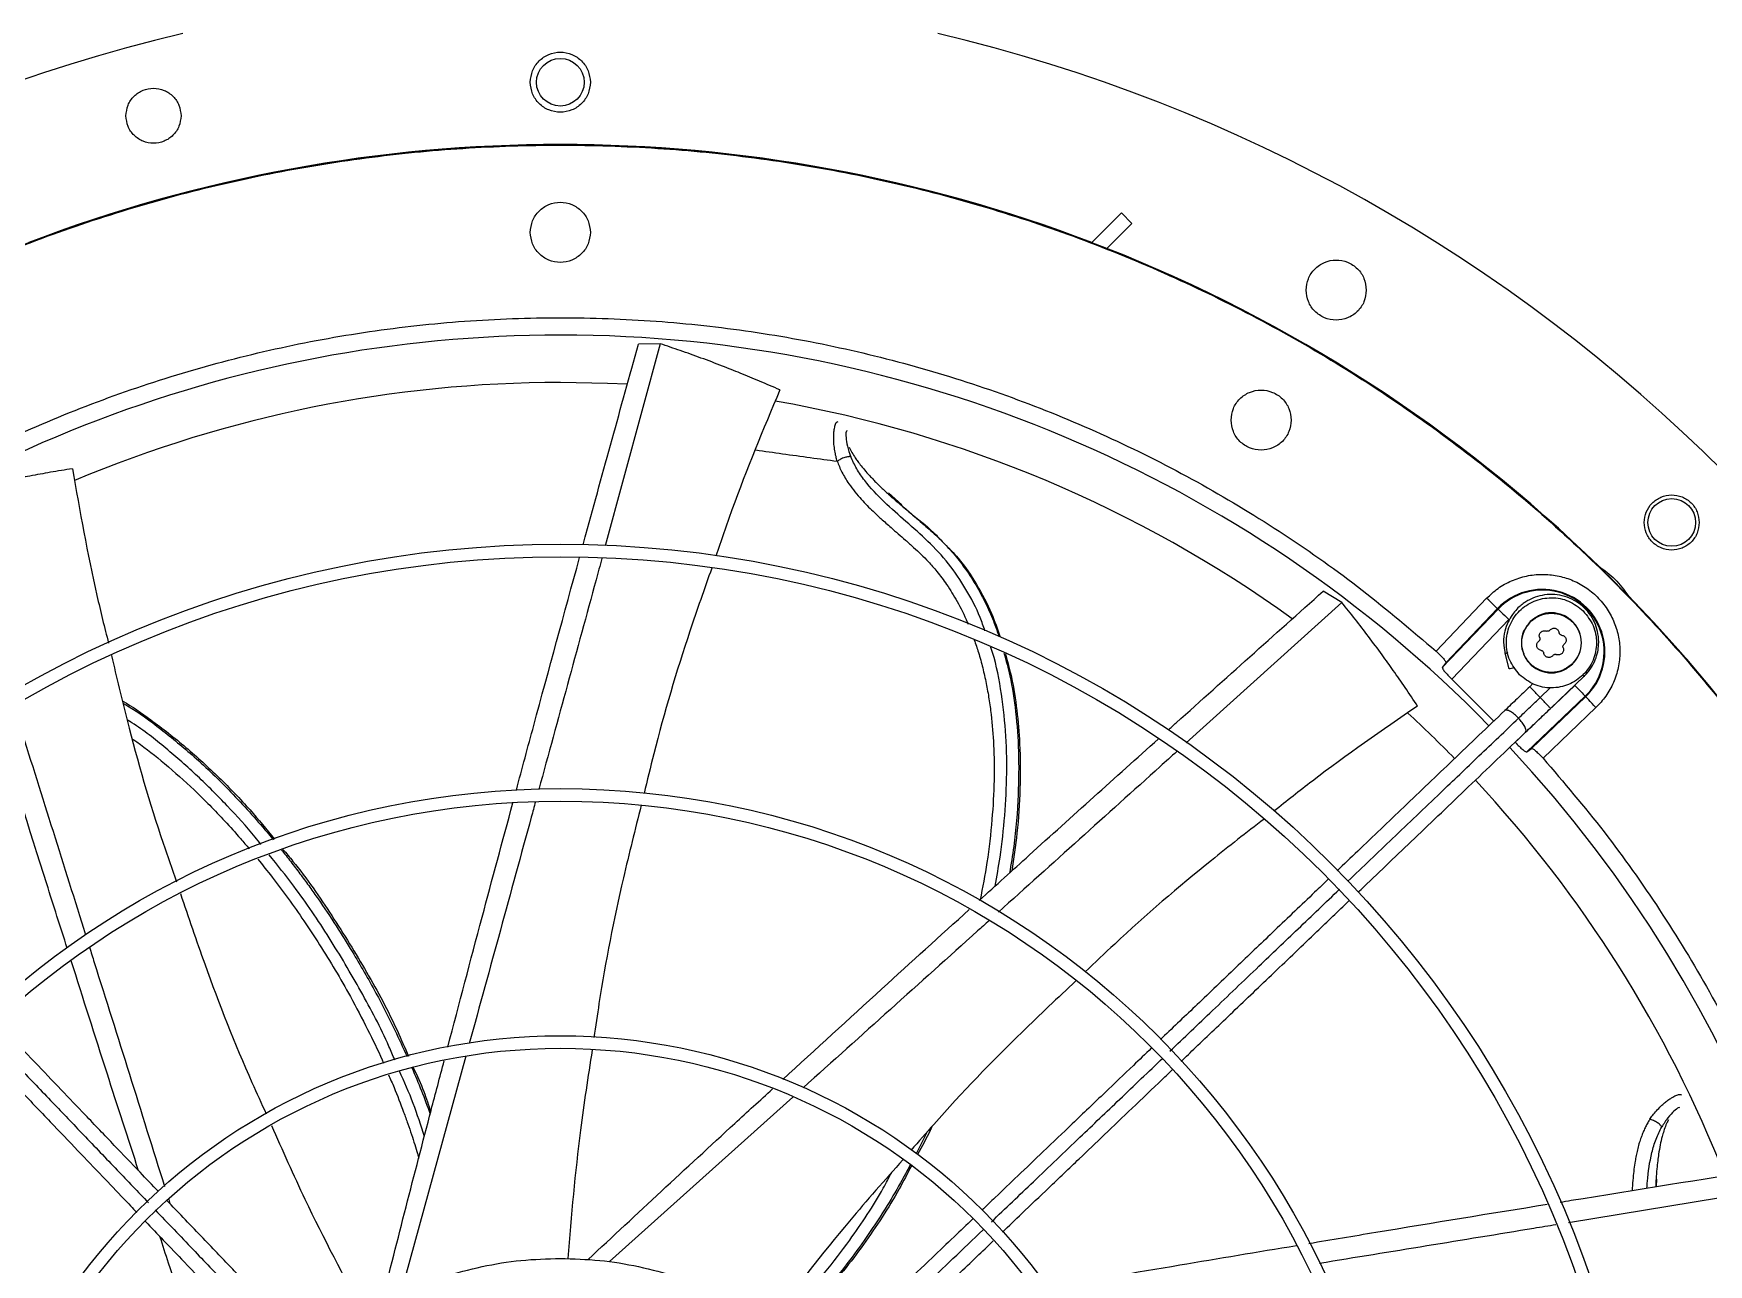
# Model space of a CAD drawing. Header units: inches. Extents: x 1229 to 1453, y -1023 to -720.
# Drawn here: x 1257.53 to 1270.7, y -802.36 to -792.67 of the extents above; entities that cross this region are included whole.
import ezdxf

# ---------------------------------------------------------------- set-up
doc = ezdxf.new("R2010")
doc.units = ezdxf.units.IN
doc.header["$MEASUREMENT"] = 0

msp = doc.modelspace()

# ---------------------------------------------------------------- linework, layer by layer
at = {"color": 18, "linetype": 'Continuous', "lineweight": 25, "true_color": 0x000000}
for p, q in [((1265.8513, -794.3185), (1266.0871, -794.0827)), ((1266.0871, -794.0827), (1266.169, -794.1678)), ((1266.169, -794.1678), (1265.9716, -794.3652)), ((1262.4603, -795.1136), (1262.0274, -796.7039)), ((1262.4603, -795.1136), (1262.2881, -795.1179)), ((1264.3586, -796.3793), (1264.2539, -796.2871)), ((1267.8214, -797.1496), (1266.5969, -798.2539)), ((1267.8214, -797.1496), (1267.6742, -797.0601)), ((1268.5611, -797.532), (1268.9595, -797.1153)), ((1268.6107, -797.6591), (1269.0489, -797.2007)), ((1268.6376, -797.6229), (1269.0449, -797.1969)), ((1269.0449, -797.1969), (1269.0489, -797.2007)), ((1269.1343, -797.2823), (1268.6862, -797.751)), ((1268.6376, -797.6229), (1268.6107, -797.6591)), ((1269.1032, -797.5476), (1269.133, -797.6698)), ((1268.6862, -797.751), (1269.0162, -798.081)), ((1269.1837, -798.2484), (1269.6523, -797.8004)), ((1269.3238, -797.787), (1269.2987, -797.8109)), ((1269.4619, -797.9817), (1269.7268, -797.7287)), ((1269.2756, -798.324), (1269.7339, -797.8858)), ((1269.7378, -797.8898), (1269.3117, -798.2971)), ((1269.3803, -797.8963), (1269.4601, -797.8201)), ((1269.7339, -797.8858), (1269.7378, -797.8898)), ((1269.8194, -797.9752), (1269.4026, -798.3736)), ((1269.2756, -798.324), (1269.3117, -798.2971)), ((1260.9308, -800.7173), (1260.4172, -802.5888)), ((1263.5019, -801.0397), (1262.0613, -802.3336)), ((1264.5584, -801.3136), (1264.4737, -801.4849)), ((1271.2307, -801.7608), (1269.6038, -802.0277)), ((1270.2897, -801.7158), (1270.2889, -801.7448)), ((1270.2954, -801.7438), (1270.2983, -801.6845)), ((1258.5935, -801.8448), (1258.6036, -801.877))]:
    msp.add_line(p, q, dxfattribs=at)
at = {"color": 18, "linetype": 'Continuous', "lineweight": 25, "true_color": 0x000000, "flags": 128}
for points in [[(1262.2001, -795.4324), (1262.0441, -795.4252), (1261.6739, -795.4183)], [(1269.0449, -797.1969), (1269.043, -797.195), (1269.0379, -797.1902), (1269.03, -797.1826), (1269.0193, -797.1725), (1269.0065, -797.1602), (1268.9918, -797.1462), (1268.976, -797.131), (1268.9595, -797.1153)], [(1269.0489, -797.2007), (1269.0508, -797.2025), (1269.0558, -797.2073), (1269.0638, -797.2149), (1269.0744, -797.2251), (1269.0873, -797.2374), (1269.1019, -797.2514), (1269.1178, -797.2666), (1269.1343, -797.2823)], [(1269.6523, -797.8004), (1269.6681, -797.8169), (1269.6832, -797.8327), (1269.6972, -797.8474), (1269.7095, -797.8602), (1269.7197, -797.8709), (1269.7273, -797.8788), (1269.7321, -797.8839), (1269.7339, -797.8858)], [(1269.8194, -797.9752), (1269.8036, -797.9587), (1269.7885, -797.9428), (1269.7745, -797.9282), (1269.7622, -797.9153), (1269.752, -797.9047), (1269.7444, -797.8967), (1269.7396, -797.8917), (1269.7378, -797.8898)]]:
    msp.add_lwpolyline(points, dxfattribs=at)
at = {"color": 18, "linetype": 'Continuous', "lineweight": 25, "true_color": 0x000000}
for centre, radius in [((1261.6739, -793.0561), 0.1875), ((1261.6739, -805.2608), 11.7126), ((1270.4153, -796.5194), 0.1875), ((1261.6739, -805.2608), 8.5704), ((1261.6739, -805.2608), 8.472), ((1261.6739, -805.2608), 6.6478), ((1261.6739, -805.2608), 6.5493), ((1261.6739, -805.2608), 4.7037), ((1261.6739, -805.2608), 4.6053)]:
    msp.add_circle(centre, radius, dxfattribs=at)
for centre, radius, start, end in [((1261.6739, -805.2608), 12.9331, 103.26667, 166.73333), ((1261.6739, -805.2608), 12.9331, 13.26667, 76.73333), ((1261.6739, -805.2608), 11.7147, 69.09994, 110.90006), ((1261.6739, -805.2608), 11.7147, 45.79736, 68.46866), ((1261.6739, -805.2608), 10.2157, 90, 133.03686), ((1261.6739, -805.2608), 10.2157, 44.36303, 90), ((1261.6739, -805.2608), 9.8425, 90, 112.84339), ((1261.6739, -805.2608), 9.8425, 54.20961, 80.11304), ((1269.3991, -797.5355), 0.4901, 313.70945, 136.29055), ((1269.3991, -797.5355), 0.4845, 313.70945, 136.29055), ((1261.6739, -805.2608), 11.7147, 21.53134, 44.20264), ((1261.6739, -805.2608), 9.8425, 44.3883, 47.37931), ((1261.6739, -805.2608), 10.2157, 314.3624, 43.03697), ((1261.6739, -805.2608), 9.8425, 21.47517, 43.01243)]:
    msp.add_arc(centre, radius, start, end, dxfattribs=at)
for points, knots in [([(1261.4376, -793.0561), (1261.4412, -793.0253), (1261.4482, -792.9635), (1261.5027, -792.8849), (1261.5809, -792.8322), (1261.6739, -792.8137), (1261.7668, -792.8322), (1261.845, -792.8849), (1261.8995, -792.9635), (1261.9066, -793.0253), (1261.9101, -793.0561)], [0, 0, 0, 0, 0.1245349, 0.2497054, 0.3748574, 0.4999969, 0.6251426, 0.7502946, 0.8754651, 1, 1, 1, 1]), ([(1261.9101, -793.0561), (1261.9065, -793.0873), (1261.8992, -793.1495), (1261.8442, -793.228), (1261.7662, -793.2801), (1261.6739, -793.2984), (1261.5815, -793.2801), (1261.5035, -793.228), (1261.4485, -793.1495), (1261.4413, -793.0873), (1261.4376, -793.0561)], [0, 0, 0, 0, 0.1262511, 0.2513295, 0.3756274, 0.5000031, 0.6243726, 0.7486705, 0.8737489, 1, 1, 1, 1]), ([(1258.2577, -793.3198), (1258.261, -793.2914), (1258.2675, -793.2346), (1258.3178, -793.1625), (1258.3896, -793.1144), (1258.475, -793.0976), (1258.5602, -793.1149), (1258.6317, -793.1634), (1258.6812, -793.2355), (1258.6876, -793.2918), (1258.6908, -793.3198)], [0, 0, 0, 0, 0.1252412, 0.2504823, 0.3757092, 0.5009322, 0.6261603, 0.7514072, 0.8764868, 1, 1, 1, 1]), ([(1258.6908, -793.3198), (1258.6875, -793.3483), (1258.681, -793.405), (1258.631, -793.4769), (1258.5598, -793.5249), (1258.4751, -793.5419), (1258.3902, -793.5255), (1258.3184, -793.4778), (1258.2677, -793.4056), (1258.2611, -793.3484), (1258.2577, -793.3198)], [0, 0, 0, 0, 0.1255135, 0.2499867, 0.3743935, 0.4988922, 0.6232597, 0.7479394, 0.8738314, 1, 1, 1, 1]), ([(1249.9643, -805.2608), (1249.9692, -805.0053), (1249.9788, -804.4944), (1250.0568, -803.7313), (1250.181, -802.9748), (1250.3553, -802.228), (1250.5778, -801.4942), (1250.8479, -800.7766), (1251.1644, -800.0781), (1251.5259, -799.4019), (1251.9308, -798.7507), (1252.3774, -798.1274), (1252.8639, -797.5347), (1253.3881, -796.975), (1253.9477, -796.4508), (1254.5405, -795.9644), (1255.1637, -795.5177), (1255.8149, -795.1128), (1256.4912, -794.7513), (1257.1896, -794.4349), (1257.9073, -794.1648), (1258.641, -793.9422), (1259.3878, -793.7681), (1260.1444, -793.6432), (1260.9075, -793.568), (1261.6739, -793.5429), (1262.4402, -793.568), (1263.2033, -793.6432), (1263.9599, -793.7681), (1264.7067, -793.9422), (1265.4404, -794.1648), (1266.1581, -794.4349), (1266.8565, -794.7513), (1267.5328, -795.1128), (1268.184, -795.5177), (1268.8073, -795.9644), (1269.4, -796.4508), (1269.9597, -796.975), (1270.4838, -797.5347), (1270.9703, -798.1274), (1271.4169, -798.7507), (1271.8218, -799.4019), (1272.1833, -800.0781), (1272.4998, -800.7766), (1272.7699, -801.4942), (1272.9924, -802.228), (1273.1667, -802.9748), (1273.2909, -803.7313), (1273.3689, -804.4944), (1273.3786, -805.0053), (1273.3834, -805.2608)], [0, 0, 0, 0, 0.0208333, 0.0416667, 0.0625, 0.0833333, 0.1041667, 0.125, 0.1458333, 0.1666667, 0.1875, 0.2083334, 0.2291667, 0.25, 0.2708334, 0.2916666, 0.3125, 0.3333333, 0.3541667, 0.375, 0.3958333, 0.4166666, 0.4375001, 0.4583333, 0.4791667, 0.5, 0.5208333, 0.5416667, 0.5625, 0.5833334, 0.6041667, 0.625, 0.6458334, 0.6666667, 0.6875, 0.7083334, 0.7291667, 0.75, 0.7708333, 0.7916667, 0.8125, 0.8333333, 0.8541667, 0.875, 0.8958333, 0.9166667, 0.9375, 0.9583333, 0.9791667, 1, 1, 1, 1]), ([(1261.4376, -794.2372), (1261.4412, -794.2063), (1261.4483, -794.1444), (1261.5029, -794.0658), (1261.581, -794.0133), (1261.6739, -793.9948), (1261.7667, -794.0133), (1261.8448, -794.0658), (1261.8994, -794.1444), (1261.9065, -794.2063), (1261.9101, -794.2372)], [0, 0, 0, 0, 0.1249991, 0.2500007, 0.3749975, 0.4999969, 0.6250025, 0.7499993, 0.8750009, 1, 1, 1, 1]), ([(1261.9101, -794.2372), (1261.9065, -794.2681), (1261.8994, -794.3299), (1261.8448, -794.4086), (1261.7667, -794.4611), (1261.6739, -794.4795), (1261.581, -794.4611), (1261.5029, -794.4086), (1261.4483, -794.3299), (1261.4412, -794.2681), (1261.4376, -794.2372)], [0, 0, 0, 0, 0.1249991, 0.2500007, 0.3749975, 0.5000031, 0.6250025, 0.7499993, 0.8750009, 1, 1, 1, 1]), ([(1267.54, -794.6912), (1267.5434, -794.6608), (1267.5503, -794.5997), (1267.6039, -794.5212), (1267.6817, -794.4679), (1267.7748, -794.4488), (1267.8681, -794.4668), (1267.9467, -794.5193), (1268.0017, -794.5981), (1268.0089, -794.6602), (1268.0124, -794.6912)], [0, 0, 0, 0, 0.1228082, 0.2472162, 0.3726972, 0.4981629, 0.6236178, 0.749069, 0.8745261, 1, 1, 1, 1]), ([(1268.0124, -794.6912), (1268.0088, -794.7224), (1268.0016, -794.7849), (1267.946, -794.8638), (1267.8673, -794.9158), (1267.7745, -794.9335), (1267.6822, -794.9146), (1267.6047, -794.862), (1267.5506, -794.7836), (1267.5435, -794.722), (1267.54, -794.6912)], [0, 0, 0, 0, 0.1262372, 0.2524755, 0.3778371, 0.5021795, 0.6265873, 0.7511305, 0.8754503, 1, 1, 1, 1]), ([(1254.7866, -797.532), (1254.9776, -797.3689), (1255.3597, -797.0425), (1255.976, -796.6075), (1256.6199, -796.2154), (1257.2912, -795.872), (1257.9856, -795.5781), (1258.6995, -795.3355), (1259.4292, -795.1455), (1260.1708, -795.009), (1260.9203, -794.9269), (1261.6739, -794.8994), (1262.4274, -794.9269), (1263.1769, -795.009), (1263.9185, -795.1455), (1264.6482, -795.3355), (1265.3621, -795.5781), (1266.0565, -795.872), (1266.7278, -796.2154), (1267.3717, -796.6075), (1267.988, -797.0425), (1268.3701, -797.3689), (1268.5611, -797.532)], [0, 0, 0, 0, 0.04999991, 0.09999992, 0.14999988, 0.19999993, 0.25, 0.30000004, 0.35000001, 0.40000012, 0.45000007, 0.49999985, 0.54999995, 0.5999999, 0.65000001, 0.69999997, 0.75000002, 0.80000009, 0.85, 0.89999996, 0.94999997, 1, 1, 1, 1]), ([(1261.8529, -796.6945), (1261.8604, -796.6673), (1262.0043, -796.14), (1262.15, -795.6154), (1262.2881, -795.1179)], [0, 0, 0, 0, 0.0516093, 1, 1, 1, 1]), ([(1263.4004, -795.4763), (1263.3469, -795.453), (1263.2436, -795.4078), (1263.0927, -795.3457), (1262.9396, -795.2851), (1262.7824, -795.2259), (1262.6197, -795.1674), (1262.5127, -795.1313), (1262.4603, -795.1136)], [0, 0, 0, 0, 0.1737125, 0.335418, 0.4850755, 0.6632663, 0.8349168, 1, 1, 1, 1]), ([(1263.4004, -795.4763), (1263.2694, -795.7889), (1263.0887, -796.2202), (1262.9385, -796.6628), (1262.8971, -796.7848)], [0, 0, 0, 0, 0.7245334, 1, 1, 1, 1]), ([(1266.9494, -795.7141), (1266.953, -795.6831), (1266.9601, -795.6213), (1267.0147, -795.5427), (1267.0928, -795.4901), (1267.1857, -795.4717), (1267.2785, -795.4901), (1267.3566, -795.5427), (1267.4112, -795.6213), (1267.4183, -795.6831), (1267.4219, -795.7141)], [0, 0, 0, 0, 0.1249991, 0.2499995, 0.3750006, 0.5, 0.6249994, 0.7500005, 0.8750009, 1, 1, 1, 1]), ([(1263.8521, -796.0372), (1263.8486, -796.0251), (1263.8407, -795.9979), (1263.8317, -795.9531), (1263.8261, -795.9084), (1263.8237, -795.8674), (1263.8239, -795.8315), (1263.8267, -795.7941), (1263.8332, -795.7599), (1263.8435, -795.7293), (1263.8534, -795.7258), (1263.8586, -795.724)], [0, 0, 0, 0, 0.0797533, 0.1782755, 0.2969961, 0.3878827, 0.4805779, 0.5825761, 0.7201844, 0.853487, 1, 1, 1, 1]), ([(1263.9296, -795.798), (1263.9262, -795.7986), (1263.9192, -795.7999), (1263.9197, -795.8472), (1263.9286, -795.9157), (1263.9483, -795.9738), (1263.9582, -796.0028)], [0, 0, 0, 0, 0.2444645, 0.4943335, 0.7479228, 1, 1, 1, 1]), ([(1267.4219, -795.7141), (1267.4183, -795.745), (1267.4112, -795.8068), (1267.3566, -795.8854), (1267.2785, -795.938), (1267.1857, -795.9564), (1267.0928, -795.938), (1267.0147, -795.8854), (1266.9601, -795.8068), (1266.953, -795.745), (1266.9494, -795.7141)], [0, 0, 0, 0, 0.1249998, 0.2499996, 0.3750006, 0.5, 0.6249994, 0.7500004, 0.8750002, 1, 1, 1, 1]), ([(1263.2117, -795.9488), (1263.2816, -795.9586), (1263.4245, -795.9787), (1263.6379, -796.009), (1263.7814, -796.0279), (1263.8521, -796.0372)], [0, 0, 0, 0, 0.326792, 0.6684213, 1, 1, 1, 1]), ([(1263.9467, -795.9263), (1263.953, -795.9399), (1263.9657, -795.9672), (1263.9899, -796.0059), (1264.0145, -796.0413), (1264.0416, -796.0768), (1264.0754, -796.1173), (1264.1084, -796.1538), (1264.1371, -796.1839), (1264.1621, -796.2093), (1264.1904, -796.237), (1264.2188, -796.2641), (1264.2381, -796.2817), (1264.2466, -796.2895)], [0, 0, 0, 0, 0.1176237, 0.2352945, 0.3088833, 0.3993932, 0.5172332, 0.6329833, 0.696085, 0.7668556, 0.8452754, 0.9312976, 1, 1, 1, 1]), ([(1257.836, -796.0963), (1257.7784, -796.1056), (1257.667, -796.1235), (1257.5065, -796.1528), (1257.3449, -796.1846), (1257.1807, -796.2198), (1257.0122, -796.2586), (1256.9027, -796.2861), (1256.849, -796.2995)], [0, 0, 0, 0, 0.1737121, 0.3354186, 0.4850768, 0.6632669, 0.834917, 1, 1, 1, 1]), ([(1257.836, -796.0963), (1257.8948, -796.4301), (1257.976, -796.8908), (1258.089, -797.3444), (1258.1201, -797.4695)], [0, 0, 0, 0, 0.7243415, 1, 1, 1, 1]), ([(1263.9582, -796.0028), (1263.9557, -796.0023), (1263.9505, -796.0012), (1263.9395, -796.0017), (1263.926, -796.004), (1263.9106, -796.0083), (1263.8944, -796.0142), (1263.8787, -796.0214), (1263.8642, -796.0292), (1263.856, -796.0346), (1263.8521, -796.0372)], [0, 0, 0, 0, 0.1149807, 0.2381364, 0.3674316, 0.500006, 0.6325778, 0.7618708, 0.8850249, 1, 1, 1, 1]), ([(1263.8521, -796.0372), (1263.8573, -796.0515), (1263.8681, -796.081), (1263.889, -796.1254), (1263.914, -796.1708), (1263.9476, -796.2229), (1263.9898, -796.279), (1264.0386, -796.3355), (1264.0866, -796.3859), (1264.1383, -796.4364), (1264.2009, -796.4941), (1264.2861, -796.5694), (1264.3726, -796.6436), (1264.4516, -796.7136), (1264.5118, -796.7698), (1264.5733, -796.8322), (1264.6413, -796.9104), (1264.7185, -797.0135), (1264.7996, -797.1457), (1264.8546, -797.2517), (1264.8796, -797.3145), (1264.882, -797.3205)], [0, 0, 0, 0, 0.0273161, 0.0563296, 0.0869677, 0.1187169, 0.165398, 0.2104306, 0.2503315, 0.2887063, 0.3394777, 0.4034158, 0.4948598, 0.5485889, 0.5987234, 0.6476001, 0.7107189, 0.7885468, 0.8811132, 0.9885517, 1, 1, 1, 1]), ([(1265.0135, -797.3723), (1265.0014, -797.3369), (1264.9621, -797.2224), (1264.8679, -797.0426), (1264.7311, -796.8393), (1264.5682, -796.6658), (1264.3939, -796.5134), (1264.2212, -796.3616), (1264.0884, -796.2216), (1264.0022, -796.0984), (1263.9727, -796.0344), (1263.9582, -796.0028)], [0, 0, 0, 0, 0.06172613, 0.20011546, 0.33879339, 0.47720265, 0.61248728, 0.74506003, 0.87459915, 0.93807949, 1, 1, 1, 1]), ([(1264.2466, -796.2895), (1264.2497, -796.2924), (1264.2586, -796.3006), (1264.2751, -796.3154), (1264.2971, -796.3349), (1264.3206, -796.3553), (1264.3425, -796.3742), (1264.3605, -796.3896), (1264.404, -796.4265), (1264.4624, -796.4754), (1264.5331, -796.5356), (1264.5884, -796.5841), (1264.6401, -796.6317), (1264.6912, -796.6819), (1264.741, -796.7353), (1264.8022, -796.8071), (1264.8791, -796.909), (1264.9584, -797.0354), (1265.0295, -797.1731), (1265.0839, -797.2961), (1265.1122, -797.3804), (1265.1241, -797.4158)], [0, 0, 0, 0, 0.0086914, 0.0251817, 0.0460005, 0.0700226, 0.0901404, 0.1065454, 0.1195357, 0.2099486, 0.2672003, 0.3159831, 0.3655041, 0.4157714, 0.4667558, 0.5184192, 0.6120875, 0.7302013, 0.8225324, 0.9257043, 1, 1, 1, 1]), ([(1270.1987, -796.5194), (1270.2019, -796.4915), (1270.2082, -796.4355), (1270.2573, -796.3637), (1270.3283, -796.3149), (1270.4136, -796.2972), (1270.4993, -796.3136), (1270.5714, -796.3617), (1270.6219, -796.434), (1270.6285, -796.4909), (1270.6318, -796.5194)], [0, 0, 0, 0, 0.1231631, 0.246863, 0.3721336, 0.4977232, 0.6232986, 0.7488632, 0.8744251, 1, 1, 1, 1]), ([(1264.3587, -796.3859), (1264.3872, -796.4102), (1264.479, -796.4885), (1264.5952, -796.5778), (1264.6706, -796.6603), (1264.6899, -796.6814)], [0, 0, 0, 0, 0.2506941, 0.8084089, 1, 1, 1, 1]), ([(1270.6318, -796.5194), (1270.6285, -796.548), (1270.6219, -796.6051), (1270.571, -796.6775), (1270.4988, -796.7253), (1270.4136, -796.7415), (1270.329, -796.7241), (1270.258, -796.6759), (1270.2084, -796.604), (1270.2019, -796.5476), (1270.1987, -796.5194)], [0, 0, 0, 0, 0.1259762, 0.2519645, 0.3777906, 0.502428, 0.6266806, 0.7512172, 0.8757515, 1, 1, 1, 1]), ([(1264.6955, -796.6873), (1264.7318, -796.724), (1264.8262, -796.8195), (1264.9507, -797.0051), (1265.0619, -797.214), (1265.1118, -797.3581), (1265.1332, -797.4199)], [0, 0, 0, 0, 0.1847245, 0.4810938, 0.7775394, 1, 1, 1, 1]), ([(1261.328, -798.6238), (1261.3736, -798.4542), (1261.5379, -797.8431), (1261.7049, -797.2346), (1261.8255, -796.795)], [0, 0, 0, 0, 0.2775205, 1, 1, 1, 1]), ([(1262.0007, -796.802), (1261.9854, -796.8584), (1261.8208, -797.4631), (1261.655, -798.0698), (1261.5046, -798.6199)], [0, 0, 0, 0, 0.0932151, 1, 1, 1, 1]), ([(1262.8647, -796.8782), (1262.8065, -797.0432), (1262.6366, -797.5246), (1262.4601, -798.1173), (1262.357, -798.5479), (1262.332, -798.6524)], [0, 0, 0, 0, 0.2831934, 0.8261353, 1, 1, 1, 1]), ([(1269.8413, -796.8628), (1269.8856, -796.8953), (1269.9743, -796.9604), (1270.0393, -797.049), (1270.0719, -797.0933)], [0, 0, 0, 0, 0.4999994, 1, 1, 1, 1]), ([(1268.9595, -797.1153), (1268.9883, -797.0883), (1269.047, -797.0335), (1269.1543, -796.9745), (1269.2718, -796.9364), (1269.3941, -796.9233), (1269.5141, -796.9344), (1269.6291, -796.9683), (1269.7365, -797.0245), (1269.8322, -797.1025), (1269.9101, -797.1982), (1269.9664, -797.3056), (1270.0003, -797.4205), (1270.0113, -797.5406), (1269.9982, -797.6628), (1269.9601, -797.7803), (1269.9011, -797.8877), (1269.8463, -797.9463), (1269.8194, -797.9752)], [0, 0, 0, 0, 0.0609957, 0.1240612, 0.1879934, 0.2514901, 0.3132975, 0.3737126, 0.4362133, 0.4999997, 0.5637869, 0.6262871, 0.6867027, 0.7485096, 0.812006, 0.875939, 0.9390046, 1, 1, 1, 1]), ([(1266.4539, -798.1528), (1266.4755, -798.1334), (1266.8823, -797.7671), (1267.289, -797.404), (1267.6742, -797.0601)], [0, 0, 0, 0, 0.0530041, 1, 1, 1, 1]), ([(1268.4162, -797.963), (1268.3838, -797.9144), (1268.3213, -797.8206), (1268.228, -797.6867), (1268.1319, -797.553), (1268.0317, -797.4182), (1267.9264, -797.281), (1267.8559, -797.1928), (1267.8214, -797.1496)], [0, 0, 0, 0, 0.1737122, 0.3354176, 0.4850755, 0.6632667, 0.8349164, 1, 1, 1, 1]), ([(1269.7252, -797.7302), (1269.7442, -797.7095), (1269.7802, -797.6703), (1269.8145, -797.603), (1269.8338, -797.54), (1269.8429, -797.471), (1269.8386, -797.3974), (1269.8165, -797.3197), (1269.7799, -797.2501), (1269.7287, -797.1888), (1269.6655, -797.1395), (1269.5931, -797.1047), (1269.5151, -797.086), (1269.4354, -797.0843), (1269.3592, -797.0989), (1269.3015, -797.1227), (1269.2601, -797.1473), (1269.2285, -797.1705), (1269.1942, -797.2019), (1269.1581, -797.2456), (1269.1243, -797.3036), (1269.0992, -797.3768), (1269.088, -797.4646), (1269.0996, -797.5254), (1269.1057, -797.5574)], [0, 0, 0, 0, 0.0533824, 0.1009318, 0.1426412, 0.1785045, 0.2332103, 0.2817662, 0.3315126, 0.3821073, 0.4327365, 0.4833669, 0.5339956, 0.5846264, 0.6342116, 0.6807432, 0.7028677, 0.7260274, 0.7553999, 0.7912976, 0.8337155, 0.8826453, 0.9380769, 1, 1, 1, 1]), ([(1269.2182, -797.7165), (1269.1892, -797.6799), (1269.1311, -797.6068), (1269.1056, -797.4655), (1269.1327, -797.3269), (1269.2117, -797.2088), (1269.3297, -797.1299), (1269.4683, -797.1028), (1269.6096, -797.1283), (1269.6827, -797.1863), (1269.7193, -797.2154)], [0, 0, 0, 0, 0.1250003, 0.2500002, 0.3750002, 0.5000005, 0.625, 0.7499994, 0.8749987, 1, 1, 1, 1]), ([(1269.7193, -797.2154), (1269.7483, -797.2519), (1269.8064, -797.325), (1269.8318, -797.4664), (1269.8047, -797.6049), (1269.7258, -797.723), (1269.6077, -797.8019), (1269.4692, -797.829), (1269.3279, -797.8035), (1269.2547, -797.7455), (1269.2182, -797.7165)], [0, 0, 0, 0, 0.1249995, 0.2499998, 0.3750001, 0.4999996, 0.625001, 0.7500007, 0.8750004, 1, 1, 1, 1]), ([(1269.6358, -797.633), (1269.6551, -797.6086), (1269.6938, -797.5598), (1269.7108, -797.4656), (1269.6927, -797.3732), (1269.6401, -797.2945), (1269.5614, -797.2419), (1269.469, -797.2239), (1269.3748, -797.2408), (1269.3261, -797.2795), (1269.3017, -797.2989)], [0, 0, 0, 0, 0.12500061, 0.25000046, 0.37500109, 0.50000103, 0.6250023, 0.75000184, 0.87500138, 1, 1, 1, 1]), ([(1269.3041, -797.3013), (1269.3282, -797.2823), (1269.3762, -797.2441), (1269.469, -797.2274), (1269.5601, -797.2452), (1269.6376, -797.297), (1269.6895, -797.3746), (1269.7073, -797.4656), (1269.6905, -797.5585), (1269.6524, -797.6065), (1269.6333, -797.6305)], [0, 0, 0, 0, 0.1250018, 0.25, 0.3750014, 0.5000005, 0.6250003, 0.7500003, 0.8750002, 1, 1, 1, 1]), ([(1269.3017, -797.2989), (1269.2823, -797.3233), (1269.2436, -797.372), (1269.2267, -797.4662), (1269.2447, -797.5586), (1269.2974, -797.6373), (1269.3761, -797.6899), (1269.4684, -797.708), (1269.5626, -797.691), (1269.6114, -797.6523), (1269.6358, -797.633)], [0, 0, 0, 0, 0.1250014, 0.2500011, 0.3750001, 0.5000022, 0.6250005, 0.7499998, 0.874999, 1, 1, 1, 1]), ([(1269.6333, -797.6305), (1269.6093, -797.6496), (1269.5613, -797.6877), (1269.4684, -797.7045), (1269.3774, -797.6867), (1269.2998, -797.6348), (1269.248, -797.5572), (1269.2302, -797.4662), (1269.2469, -797.3734), (1269.2851, -797.3253), (1269.3041, -797.3013)], [0, 0, 0, 0, 0.1249992, 0.2500012, 0.3750002, 0.500002, 0.6250005, 0.750001, 0.8750015, 1, 1, 1, 1]), ([(1269.3765, -797.4263), (1269.3752, -797.4222), (1269.3728, -797.4146), (1269.3738, -797.4025), (1269.3776, -797.3914), (1269.3827, -797.3854), (1269.3852, -797.3824)], [0, 0, 0, 0, 0.27248808, 0.5091998, 0.75921108, 1, 1, 1, 1]), ([(1269.3852, -797.3824), (1269.3882, -797.3799), (1269.3942, -797.3748), (1269.4053, -797.371), (1269.4174, -797.37), (1269.425, -797.3724), (1269.4291, -797.3737)], [0, 0, 0, 0, 0.2407779, 0.4908172, 0.7274697, 1, 1, 1, 1]), ([(1269.4569, -797.3662), (1269.4551, -797.3681), (1269.4516, -797.3719), (1269.4444, -797.375), (1269.4365, -797.3759), (1269.4316, -797.3744), (1269.4291, -797.3737)], [0, 0, 0, 0, 0.2560671, 0.5001415, 0.7439934, 1, 1, 1, 1]), ([(1269.4569, -797.3662), (1269.4598, -797.3631), (1269.4652, -797.3572), (1269.4762, -797.352), (1269.4877, -797.3499), (1269.4994, -797.3513), (1269.5103, -797.356), (1269.5193, -797.3635), (1269.5261, -797.3735), (1269.5279, -797.3813), (1269.5288, -797.3855)], [0, 0, 0, 0, 0.136208, 0.2545473, 0.3795528, 0.4999735, 0.6203654, 0.7453826, 0.8637258, 1, 1, 1, 1]), ([(1269.5492, -797.4058), (1269.5466, -797.4052), (1269.5416, -797.4041), (1269.5353, -797.3994), (1269.5306, -797.393), (1269.5294, -797.3881), (1269.5288, -797.3855)], [0, 0, 0, 0, 0.2560537, 0.5000034, 0.743964, 1, 1, 1, 1]), ([(1269.5492, -797.4058), (1269.5533, -797.4068), (1269.5611, -797.4085), (1269.5712, -797.4154), (1269.5787, -797.4243), (1269.5834, -797.4352), (1269.5848, -797.447), (1269.5827, -797.4585), (1269.5774, -797.4695), (1269.5715, -797.4749), (1269.5684, -797.4778)], [0, 0, 0, 0, 0.1362536, 0.2546116, 0.3796065, 0.5000111, 0.6215282, 0.7440013, 0.8664885, 1, 1, 1, 1]), ([(1264.9293, -797.4422), (1264.9407, -797.4752), (1264.9658, -797.5478), (1264.9968, -797.6626), (1265.0242, -797.7848), (1265.0458, -797.907), (1265.0677, -798.0686), (1265.0846, -798.2819), (1265.0878, -798.5578), (1265.0706, -798.8662), (1265.0356, -799.1806), (1264.9946, -799.3893), (1264.9755, -799.4865)], [0, 0, 0, 0, 0.0509483, 0.1121341, 0.1726799, 0.2325776, 0.2918128, 0.408677, 0.5416168, 0.6906578, 0.8558148, 1, 1, 1, 1]), ([(1265.0936, -799.3793), (1265.1072, -799.3038), (1265.1402, -799.1201), (1265.1722, -798.8238), (1265.1888, -798.492), (1265.1811, -798.158), (1265.1396, -797.8268), (1265.0972, -797.6042), (1265.0591, -797.4986), (1265.0584, -797.4969)], [0, 0, 0, 0, 0.121428, 0.2956198, 0.4701514, 0.6451449, 0.8207538, 0.9970952, 1, 1, 1, 1]), ([(1268.5611, -797.532), (1268.5721, -797.5422), (1268.5945, -797.5629), (1268.6209, -797.5916), (1268.6376, -797.6142), (1268.6376, -797.62), (1268.6376, -797.6229)], [0, 0, 0, 0, 0.2442302, 0.496399, 0.7471999, 1, 1, 1, 1]), ([(1269.1034, -797.5483), (1269.1048, -797.548), (1269.107, -797.5475), (1269.123, -797.5436), (1269.1295, -797.542)], [0, 0, 0, 0, 0.5873208, 1, 1, 1, 1]), ([(1269.3883, -797.526), (1269.3841, -797.5251), (1269.3764, -797.5233), (1269.3663, -797.5164), (1269.3588, -797.5075), (1269.3541, -797.4966), (1269.3527, -797.4849), (1269.3548, -797.4734), (1269.36, -797.4624), (1269.3659, -797.457), (1269.369, -797.4541)], [0, 0, 0, 0, 0.1362365, 0.2545995, 0.379595, 0.5000201, 0.6204092, 0.7454425, 0.8637692, 1, 1, 1, 1]), ([(1269.3765, -797.4263), (1269.3772, -797.4288), (1269.3787, -797.4337), (1269.3778, -797.4415), (1269.3747, -797.4488), (1269.371, -797.4523), (1269.369, -797.4541)], [0, 0, 0, 0, 0.2539608, 0.4968323, 0.7441303, 1, 1, 1, 1]), ([(1269.3883, -797.526), (1269.3909, -797.5266), (1269.3959, -797.5278), (1269.4022, -797.5325), (1269.4069, -797.5388), (1269.408, -797.5438), (1269.4086, -797.5463)], [0, 0, 0, 0, 0.2560498, 0.4999957, 0.743968, 1, 1, 1, 1]), ([(1269.561, -797.5055), (1269.5622, -797.5095), (1269.5647, -797.5172), (1269.5637, -797.5294), (1269.5598, -797.5406), (1269.5547, -797.5465), (1269.5522, -797.5494)], [0, 0, 0, 0, 0.2632983, 0.5150922, 0.7636713, 1, 1, 1, 1]), ([(1269.561, -797.5055), (1269.5602, -797.503), (1269.5587, -797.4981), (1269.5596, -797.4903), (1269.5628, -797.483), (1269.5665, -797.4795), (1269.5684, -797.4778)], [0, 0, 0, 0, 0.2559765, 0.4998978, 0.7439275, 1, 1, 1, 1]), ([(1258.1437, -797.5668), (1258.1838, -797.7366), (1258.3011, -798.2328), (1258.4729, -798.8262), (1258.6189, -799.244), (1258.6542, -799.3451)], [0, 0, 0, 0, 0.2826603, 0.8262865, 1, 1, 1, 1]), ([(1265.163, -797.5466), (1265.1792, -797.6057), (1265.2207, -797.7567), (1265.2588, -798.0164), (1265.2817, -798.3293), (1265.2771, -798.6837), (1265.253, -799.0037), (1265.2181, -799.2076), (1265.2062, -799.2773)], [0, 0, 0, 0, 0.1058804, 0.2706527, 0.4499725, 0.6438388, 0.8782324, 1, 1, 1, 1]), ([(1265.1741, -797.5519), (1265.1909, -797.6128), (1265.2307, -797.7581), (1265.2666, -797.9955), (1265.2917, -798.2884), (1265.2927, -798.6122), (1265.2712, -798.9466), (1265.24, -799.1611), (1265.2257, -799.2596)], [0, 0, 0, 0, 0.1105992, 0.2640071, 0.41743, 0.6219745, 0.8265311, 1, 1, 1, 1]), ([(1268.6107, -797.6591), (1268.6107, -797.662), (1268.6107, -797.6678), (1268.6273, -797.6904), (1268.6534, -797.7194), (1268.6754, -797.7406), (1268.6862, -797.751)], [0, 0, 0, 0, 0.25262762, 0.50325339, 0.75521812, 1, 1, 1, 1]), ([(1269.1345, -797.6694), (1269.1341, -797.6695), (1269.1325, -797.6699), (1269.1434, -797.6673), (1269.1599, -797.6632), (1269.1751, -797.6595), (1269.1794, -797.6585)], [0, 0, 0, 0, 0.1242213, 0.4894435, 0.8549811, 1, 1, 1, 1]), ([(1269.4806, -797.5656), (1269.4777, -797.5688), (1269.4723, -797.5746), (1269.4613, -797.5799), (1269.4498, -797.5819), (1269.438, -797.5805), (1269.4271, -797.5759), (1269.4182, -797.5683), (1269.4113, -797.5583), (1269.4096, -797.5505), (1269.4086, -797.5463)], [0, 0, 0, 0, 0.1362283, 0.2545639, 0.3795683, 0.4999637, 0.6203747, 0.7453721, 0.8637327, 1, 1, 1, 1]), ([(1269.4806, -797.5656), (1269.4824, -797.5637), (1269.4858, -797.5599), (1269.4931, -797.5568), (1269.5009, -797.5559), (1269.5058, -797.5574), (1269.5083, -797.5582)], [0, 0, 0, 0, 0.2560763, 0.5001028, 0.7439757, 1, 1, 1, 1]), ([(1269.5522, -797.5494), (1269.5493, -797.5519), (1269.5433, -797.557), (1269.5321, -797.5609), (1269.52, -797.5618), (1269.5124, -797.5595), (1269.5083, -797.5582)], [0, 0, 0, 0, 0.2408302, 0.4908705, 0.7275207, 1, 1, 1, 1]), ([(1269.7252, -797.7302), (1269.7247, -797.7296), (1269.724, -797.729), (1269.7163, -797.7209), (1269.7149, -797.7194)], [0, 0, 0, 0, 0.8130058, 1, 1, 1, 1]), ([(1258.2301, -797.9233), (1258.2308, -797.9237), (1258.3081, -797.9671), (1258.4771, -798.0872), (1258.7328, -798.2852), (1258.9917, -798.5249), (1259.226, -798.7647), (1259.3626, -798.9332), (1259.4255, -799.0108)], [0, 0, 0, 0, 0.001397, 0.1640789, 0.3809703, 0.5978713, 0.8147802, 1, 1, 1, 1]), ([(1258.2343, -797.9406), (1258.2461, -797.9473), (1258.3503, -798.007), (1258.5384, -798.1473), (1258.8123, -798.3717), (1259.0923, -798.6428), (1259.2908, -798.8645), (1259.3982, -798.9921), (1259.4141, -799.0118), (1259.4162, -799.0144)], [0, 0, 0, 0, 0.0254272, 0.2249118, 0.4362257, 0.6869371, 0.9525105, 0.993722, 1, 1, 1, 1]), ([(1269.2987, -797.8109), (1269.2654, -797.8427), (1269.1989, -797.9063), (1269.1346, -797.9678), (1269.1025, -797.9985)], [0, 0, 0, 0, 0.5, 1, 1, 1, 1]), ([(1269.2097, -798.0594), (1269.241, -798.0294), (1269.297, -797.976), (1269.3549, -797.9207), (1269.3803, -797.8963)], [0, 0, 0, 0, 0.5599009, 1, 1, 1, 1]), ([(1269.3803, -797.8963), (1269.3699, -797.8855), (1269.3492, -797.8637), (1269.3222, -797.8355), (1269.3026, -797.815), (1269.3, -797.8123), (1269.2987, -797.8109)], [0, 0, 0, 0, 0.2429525, 0.4858993, 0.7429504, 1, 1, 1, 1]), ([(1269.4619, -797.9817), (1269.4606, -797.9804), (1269.458, -797.9776), (1269.4385, -797.9572), (1269.4115, -797.9289), (1269.3907, -797.9072), (1269.3803, -797.8963)], [0, 0, 0, 0, 0.2570507, 0.5140955, 0.7570486, 1, 1, 1, 1]), ([(1257.7959, -799.869), (1257.742, -799.7002), (1257.5489, -799.0945), (1257.3595, -798.4896), (1257.2229, -798.0533)], [0, 0, 0, 0, 0.2787069, 1, 1, 1, 1]), ([(1257.3749, -797.9672), (1257.3926, -798.0233), (1257.5809, -798.6202), (1257.7692, -799.2195), (1257.9398, -799.7624)], [0, 0, 0, 0, 0.0939898, 1, 1, 1, 1]), ([(1259.3191, -799.0514), (1259.3042, -799.0323), (1259.2219, -798.9267), (1259.0554, -798.7473), (1258.8232, -798.5114), (1258.5722, -798.294), (1258.3865, -798.1451), (1258.2789, -798.0792), (1258.2659, -798.0712)], [0, 0, 0, 0, 0.0506404, 0.2794588, 0.5086265, 0.7382418, 0.9684646, 1, 1, 1, 1]), ([(1268.4162, -797.963), (1268.137, -798.1551), (1267.7521, -798.42), (1267.3867, -798.7109), (1267.2863, -798.7909)], [0, 0, 0, 0, 0.7251601, 1, 1, 1, 1]), ([(1269.1025, -797.9985), (1268.9664, -798.1285), (1268.7026, -798.3807), (1268.3164, -798.7497), (1268.0129, -799.0397), (1267.8376, -799.2072), (1267.7839, -799.2586)], [0, 0, 0, 0, 0.3117837, 0.6044292, 0.8787005, 1, 1, 1, 1]), ([(1267.8682, -799.3413), (1267.9854, -799.2294), (1268.2286, -798.9969), (1268.5721, -798.6687), (1268.9021, -798.3533), (1269.1062, -798.1583), (1269.2097, -798.0594)], [0, 0, 0, 0, 0.260253, 0.5402099, 0.7669679, 1, 1, 1, 1]), ([(1269.2097, -798.0594), (1269.1989, -798.0489), (1269.1774, -798.0278), (1269.1448, -798.005), (1269.1167, -797.9927), (1269.1072, -797.9965), (1269.1025, -797.9985)], [0, 0, 0, 0, 0.2429509, 0.4859049, 0.7429536, 1, 1, 1, 1]), ([(1269.2657, -798.1692), (1269.2678, -798.1646), (1269.2722, -798.1553), (1269.261, -798.1267), (1269.2398, -798.093), (1269.2197, -798.0706), (1269.2097, -798.0594)], [0, 0, 0, 0, 0.2570484, 0.5140962, 0.7570465, 1, 1, 1, 1]), ([(1269.2657, -798.1692), (1269.2978, -798.1385), (1269.3621, -798.0771), (1269.4286, -798.0135), (1269.4619, -797.9817)], [0, 0, 0, 0, 0.49999688, 1, 1, 1, 1]), ([(1267.9496, -799.427), (1267.964, -799.4131), (1268.1116, -799.2721), (1268.4004, -798.9962), (1268.8251, -798.5903), (1269.1156, -798.3126), (1269.2657, -798.1692)], [0, 0, 0, 0, 0.0326575, 0.3333238, 0.6556646, 1, 1, 1, 1]), ([(1258.3103, -798.2236), (1258.3211, -798.2309), (1258.4088, -798.2898), (1258.5715, -798.4223), (1258.8044, -798.6285), (1259.0001, -798.8288), (1259.1421, -798.9854), (1259.2042, -799.0595), (1259.2268, -799.0866)], [0, 0, 0, 0, 0.0307691, 0.2503333, 0.4965023, 0.7693045, 0.9157163, 1, 1, 1, 1]), ([(1264.9691, -799.4923), (1265.0998, -799.3736), (1265.5688, -798.9479), (1266.0387, -798.5259), (1266.3776, -798.2216)], [0, 0, 0, 0, 0.2787268, 1, 1, 1, 1]), ([(1266.522, -798.3215), (1266.4786, -798.3606), (1266.0126, -798.7809), (1265.5446, -799.2021), (1265.1201, -799.5841)], [0, 0, 0, 0, 0.0931471, 1, 1, 1, 1]), ([(1269.1837, -798.2484), (1269.1941, -798.2593), (1269.2152, -798.2813), (1269.2443, -798.3073), (1269.2668, -798.3239), (1269.2726, -798.324), (1269.2756, -798.324)], [0, 0, 0, 0, 0.2447869, 0.4967516, 0.7473742, 1, 1, 1, 1]), ([(1269.3117, -798.2971), (1269.3147, -798.2971), (1269.3205, -798.2971), (1269.343, -798.3138), (1269.3718, -798.3401), (1269.3924, -798.3625), (1269.4026, -798.3736)], [0, 0, 0, 0, 0.252798, 0.5035995, 0.7557665, 1, 1, 1, 1]), ([(1269.4026, -798.3736), (1269.5658, -798.5646), (1269.8921, -798.9467), (1270.3271, -799.563), (1270.7192, -800.2068), (1271.0626, -800.8782), (1271.3566, -801.5725), (1271.5991, -802.2865), (1271.7893, -803.0162), (1271.9249, -803.7577), (1272.0102, -804.5073), (1272.0208, -805.0096), (1272.0261, -805.2608)], [0, 0, 0, 0, 0.1, 0.1999999, 0.3, 0.4, 0.5, 0.6, 0.7, 0.8, 0.9, 1, 1, 1, 1]), ([(1260.7889, -800.6461), (1260.8784, -800.3054), (1261.0468, -799.664), (1261.2196, -799.025), (1261.3007, -798.7254)], [0, 0, 0, 0, 0.53111915, 1, 1, 1, 1]), ([(1261.4785, -798.7158), (1261.4675, -798.7559), (1261.2946, -799.3893), (1261.1207, -800.0241), (1260.9578, -800.6187)], [0, 0, 0, 0, 0.0633544, 1, 1, 1, 1]), ([(1262.3096, -798.7439), (1262.262, -798.9342), (1262.1328, -799.4495), (1262.0114, -800.0601), (1261.9514, -800.4817), (1261.9386, -800.5714)], [0, 0, 0, 0, 0.3152931, 0.8542084, 1, 1, 1, 1]), ([(1267.2087, -798.8519), (1267.0701, -798.9595), (1266.6666, -799.2729), (1266.1982, -799.6756), (1265.8794, -799.9813), (1265.8028, -800.0548)], [0, 0, 0, 0, 0.2842374, 0.8278064, 1, 1, 1, 1]), ([(1259.4813, -799.0947), (1259.4836, -799.0976), (1259.5116, -799.132), (1259.5629, -799.1984), (1259.6346, -799.2932), (1259.7028, -799.3869), (1259.796, -799.5187), (1259.9087, -799.6871), (1260.0624, -799.933), (1260.218, -800.2063), (1260.3606, -800.4825), (1260.4369, -800.6517), (1260.4682, -800.7211)], [0, 0, 0, 0, 0.0058294, 0.0692931, 0.1312955, 0.1918391, 0.2509225, 0.3844116, 0.5097976, 0.7066833, 0.8795602, 1, 1, 1, 1]), ([(1259.4921, -799.0906), (1259.5185, -799.1218), (1259.6583, -799.2872), (1259.8798, -799.6098), (1260.1543, -800.0547), (1260.3547, -800.4253), (1260.4507, -800.6515), (1260.479, -800.7182)], [0, 0, 0, 0, 0.0639013, 0.3377894, 0.6116892, 0.8856038, 1, 1, 1, 1]), ([(1259.2937, -799.1665), (1259.332, -799.214), (1259.414, -799.3157), (1259.5351, -799.4783), (1259.6597, -799.6556), (1259.7833, -799.8433), (1259.9052, -800.0415), (1260.0323, -800.2632), (1260.1554, -800.4991), (1260.2411, -800.6743), (1260.2796, -800.7637), (1260.2832, -800.7721)], [0, 0, 0, 0, 0.0962325, 0.206176, 0.3205034, 0.4392061, 0.5622716, 0.6896855, 0.8450337, 0.9854285, 1, 1, 1, 1]), ([(1260.3716, -800.7477), (1260.3566, -800.7121), (1260.279, -800.5268), (1260.108, -800.2048), (1259.8596, -799.7838), (1259.6185, -799.4246), (1259.4492, -799.2146), (1259.3828, -799.1324)], [0, 0, 0, 0, 0.0613602, 0.3188585, 0.576414, 0.8341219, 1, 1, 1, 1]), ([(1267.714, -799.3253), (1267.6782, -799.3596), (1267.5383, -799.4932), (1267.3023, -799.7188), (1267.0002, -800.0075), (1266.7111, -800.2837), (1266.5072, -800.4786), (1266.4052, -800.5761), (1266.3947, -800.5861)], [0, 0, 0, 0, 0.0820503, 0.3204127, 0.5381922, 0.7695864, 0.9762999, 1, 1, 1, 1]), ([(1258.6866, -799.4391), (1258.7489, -799.6235), (1258.9184, -800.1254), (1259.1456, -800.7027), (1259.3228, -801.0892), (1259.3603, -801.1709)], [0, 0, 0, 0, 0.314001, 0.8548076, 1, 1, 1, 1]), ([(1266.4683, -800.6792), (1266.5801, -800.5723), (1266.8138, -800.3489), (1267.1498, -800.0279), (1267.4826, -799.7099), (1267.6933, -799.5085), (1267.8017, -799.4049)], [0, 0, 0, 0, 0.2502398, 0.5233141, 0.7548434, 1, 1, 1, 1]), ([(1266.5559, -800.7588), (1266.5941, -800.7223), (1266.7298, -800.5926), (1266.9734, -800.3598), (1267.2916, -800.0558), (1267.5965, -799.7644), (1267.7927, -799.5768), (1267.8767, -799.4966)], [0, 0, 0, 0, 0.0860493, 0.3063048, 0.5514013, 0.8079837, 1, 1, 1, 1]), ([(1263.4227, -800.9017), (1263.6827, -800.663), (1264.1708, -800.2147), (1264.6613, -799.7709), (1264.8906, -799.5634)], [0, 0, 0, 0, 0.5325794, 1, 1, 1, 1]), ([(1265.0471, -799.6499), (1265.0165, -799.6775), (1264.5298, -800.1159), (1264.0414, -800.5548), (1263.5837, -800.9662)], [0, 0, 0, 0, 0.0629417, 1, 1, 1, 1]), ([(1257.9708, -799.8609), (1257.9833, -799.9005), (1258.1802, -800.5263), (1258.3769, -801.1539), (1258.5612, -801.7418)], [0, 0, 0, 0, 0.0632432, 1, 1, 1, 1]), ([(1258.3573, -801.6192), (1258.2742, -801.3636), (1258.0953, -800.8133), (1257.9208, -800.2627), (1257.8274, -799.9679)], [0, 0, 0, 0, 0.4645465, 1, 1, 1, 1]), ([(1265.729, -800.125), (1265.587, -800.2583), (1265.2008, -800.6211), (1264.7699, -801.0676), (1264.492, -801.3893), (1264.4332, -801.4574)], [0, 0, 0, 0, 0.3141467, 0.8548772, 1, 1, 1, 1]), ([(1257.1455, -800.5221), (1257.2376, -800.6185), (1257.4157, -800.8049), (1257.6749, -801.0761), (1257.9303, -801.3434), (1258.1814, -801.6062), (1258.352, -801.7847), (1258.4339, -801.8704)], [0, 0, 0, 0, 0.2154, 0.4164216, 0.6043413, 0.810085, 1, 1, 1, 1]), ([(1258.5132, -801.7824), (1258.4649, -801.7319), (1258.3491, -801.6106), (1258.1571, -801.4098), (1257.9503, -801.1933), (1257.7418, -800.9752), (1257.5337, -800.7575), (1257.3643, -800.5801), (1257.2641, -800.4753), (1257.2396, -800.4496)], [0, 0, 0, 0, 0.1132727, 0.2718204, 0.4509795, 0.5997684, 0.7628523, 0.941876, 1, 1, 1, 1]), ([(1257.0648, -800.6087), (1257.1111, -800.6571), (1257.2279, -800.7794), (1257.4272, -800.9878), (1257.6527, -801.2238), (1257.8715, -801.4529), (1258.0645, -801.6548), (1258.2191, -801.8165), (1258.3096, -801.9113), (1258.3437, -801.947)], [0, 0, 0, 0, 0.10905669, 0.27540157, 0.46846788, 0.63861793, 0.78847244, 0.92030471, 1, 1, 1, 1]), ([(1261.9243, -800.6692), (1261.8917, -800.8793), (1261.8071, -801.4232), (1261.7608, -801.9718), (1261.7323, -802.3086)], [0, 0, 0, 0, 0.3861484, 1, 1, 1, 1]), ([(1266.3217, -800.6558), (1266.2747, -800.7008), (1266.1539, -800.8162), (1265.9468, -801.0141), (1265.7108, -801.2396), (1265.4818, -801.4585), (1265.2798, -801.6515), (1265.1184, -801.8058), (1265.0239, -801.8961), (1264.9885, -801.9299)], [0, 0, 0, 0, 0.1062711, 0.2732472, 0.4670471, 0.6378441, 0.7882675, 0.9205995, 1, 1, 1, 1]), ([(1260.2662, -802.6652), (1260.3956, -802.1568), (1260.558, -801.5189), (1260.7263, -800.8829), (1260.7605, -800.7537)], [0, 0, 0, 0, 0.79684135, 1, 1, 1, 1]), ([(1260.6045, -801.3501), (1260.577, -801.2624), (1260.5221, -801.0872), (1260.4467, -800.9194), (1260.409, -800.8356)], [0, 0, 0, 0, 0.5005055, 1, 1, 1, 1]), ([(1260.5064, -800.8081), (1260.532, -800.8682), (1260.5832, -800.9886), (1260.6277, -801.1114), (1260.6501, -801.173)], [0, 0, 0, 0, 0.49887315, 1, 1, 1, 1]), ([(1260.5171, -800.8058), (1260.5462, -800.8686), (1260.5992, -800.983), (1260.6371, -801.1028), (1260.6543, -801.1567)], [0, 0, 0, 0, 0.5494442, 1, 1, 1, 1]), ([(1265.0643, -802.0208), (1265.1745, -801.9155), (1265.4068, -801.6935), (1265.7432, -801.372), (1266.0825, -801.0478), (1266.2996, -800.8403), (1266.4126, -800.7324)], [0, 0, 0, 0, 0.2443948, 0.5150108, 0.7476934, 1, 1, 1, 1]), ([(1265.1507, -802.1016), (1265.2017, -802.0529), (1265.3235, -801.9365), (1265.5249, -801.744), (1265.7413, -801.5372), (1265.9595, -801.3288), (1266.1772, -801.1207), (1266.356, -800.9498), (1266.4624, -800.8482), (1266.4896, -800.8222)], [0, 0, 0, 0, 0.1139081, 0.2717307, 0.4500735, 0.5981831, 0.7605219, 0.9387289, 1, 1, 1, 1]), ([(1260.3229, -800.8641), (1260.3374, -800.8973), (1260.3797, -800.9939), (1260.4292, -801.1229), (1260.474, -801.2469), (1260.5031, -801.332), (1260.5284, -801.4102), (1260.5474, -801.4717), (1260.5577, -801.5072), (1260.5611, -801.5188)], [0, 0, 0, 0, 0.1555905, 0.4538723, 0.5939925, 0.7230322, 0.8409972, 0.9478923, 1, 1, 1, 1]), ([(1261.8929, -802.3162), (1262.2767, -801.9585), (1262.7582, -801.5096), (1263.2436, -801.0656), (1263.3422, -800.9754)], [0, 0, 0, 0, 0.7968206, 1, 1, 1, 1]), ([(1270.2433, -801.2131), (1270.2506, -801.2027), (1270.2669, -801.1796), (1270.2963, -801.1447), (1270.3277, -801.1124), (1270.3584, -801.085), (1270.3865, -801.0628), (1270.4176, -801.0416), (1270.4483, -801.0254), (1270.4787, -801.0144), (1270.4875, -801.0199), (1270.4922, -801.0229)], [0, 0, 0, 0, 0.07973062, 0.17825524, 0.29699472, 0.38794582, 0.48057355, 0.58257212, 0.72017982, 0.85348072, 1, 1, 1, 1]), ([(1270.2433, -801.2131), (1270.2374, -801.2226), (1270.2253, -801.2422), (1270.2087, -801.2737), (1270.1928, -801.3075), (1270.1798, -801.3395), (1270.1678, -801.3731), (1270.1562, -801.4102), (1270.1447, -801.454), (1270.1348, -801.4995), (1270.1257, -801.5503), (1270.1175, -801.6084), (1270.1102, -801.6793), (1270.1059, -801.735), (1270.1041, -801.7685), (1270.1038, -801.7745)], [0, 0, 0, 0, 0.0582396, 0.1192338, 0.1828828, 0.2491111, 0.2950992, 0.3644399, 0.4470258, 0.5248005, 0.601479, 0.7103133, 0.8248261, 0.9683841, 1, 1, 1, 1]), ([(1270.3363, -801.2745), (1270.3352, -801.2723), (1270.3328, -801.2676), (1270.3255, -801.2593), (1270.3154, -801.2502), (1270.3024, -801.2408), (1270.2876, -801.2319), (1270.2722, -801.224), (1270.2571, -801.2176), (1270.2478, -801.2145), (1270.2433, -801.2131)], [0, 0, 0, 0, 0.1149699, 0.2381269, 0.3674108, 0.5000006, 0.6325863, 0.7618621, 0.8850318, 1, 1, 1, 1]), ([(1270.389, -801.2179), (1270.3825, -801.231), (1270.3693, -801.2572), (1270.3529, -801.3032), (1270.3376, -801.3557), (1270.3236, -801.4169), (1270.3126, -801.4806), (1270.304, -801.544), (1270.2971, -801.6087), (1270.2924, -801.6701), (1270.2895, -801.717), (1270.2886, -801.7378), (1270.2882, -801.7449)], [0, 0, 0, 0, 0.1011459, 0.203896, 0.2928918, 0.4152432, 0.5485184, 0.6392052, 0.753155, 0.8901965, 0.9621772, 1, 1, 1, 1]), ([(1270.4786, -801.1245), (1270.476, -801.1222), (1270.4707, -801.1176), (1270.434, -801.1475), (1270.386, -801.1971), (1270.3529, -801.2488), (1270.3363, -801.2745)], [0, 0, 0, 0, 0.2444646, 0.4943332, 0.7479227, 1, 1, 1, 1]), ([(1259.4015, -801.2618), (1259.4877, -801.4565), (1259.7109, -801.9601), (1259.9687, -802.447), (1260.1268, -802.7457)], [0, 0, 0, 0, 0.38657251, 1, 1, 1, 1]), ([(1264.5963, -801.27), (1264.5917, -801.2809), (1264.5586, -801.357), (1264.5176, -801.429), (1264.4823, -801.4908)], [0, 0, 0, 0, 0.1418795, 1, 1, 1, 1]), ([(1270.2201, -801.7558), (1270.2211, -801.7378), (1270.2264, -801.6449), (1270.2467, -801.5127), (1270.289, -801.3686), (1270.3207, -801.3056), (1270.3363, -801.2745)], [0, 0, 0, 0, 0.1094193, 0.561939, 0.7836919, 1, 1, 1, 1]), ([(1264.3678, -801.5325), (1264.2265, -801.6919), (1263.861, -802.1041), (1263.5251, -802.5409), (1263.3191, -802.8089)], [0, 0, 0, 0, 0.3866407, 1, 1, 1, 1]), ([(1264.4263, -801.5727), (1264.4009, -801.6201), (1264.3382, -801.737), (1264.2189, -801.936), (1264.0732, -802.1584), (1263.9166, -802.37), (1263.7703, -802.546), (1263.637, -802.6876), (1263.5226, -802.7964), (1263.4506, -802.8552), (1263.4201, -802.8802)], [0, 0, 0, 0, 0.0969055, 0.2391753, 0.4184695, 0.5770594, 0.7149481, 0.8321453, 0.9286578, 1, 1, 1, 1]), ([(1264.4356, -801.5791), (1264.4039, -801.6404), (1264.2925, -801.8559), (1264.1111, -802.1306), (1263.9037, -802.4075), (1263.7336, -802.6034), (1263.5755, -802.7655), (1263.4646, -802.8502), (1263.4225, -802.8822)], [0, 0, 0, 0, 0.1241928, 0.4362053, 0.5923124, 0.7484796, 0.9047311, 1, 1, 1, 1]), ([(1269.5364, -801.8657), (1269.5656, -801.8609), (1270.1063, -801.7726), (1270.6453, -801.687), (1271.1553, -801.6059)], [0, 0, 0, 0, 0.0539152, 1, 1, 1, 1]), ([(1263.344, -802.8296), (1263.4082, -802.7754), (1263.556, -802.6508), (1263.7551, -802.424), (1263.9849, -802.1226), (1264.1606, -801.8584), (1264.2583, -801.6741), (1264.28, -801.6334)], [0, 0, 0, 0, 0.16431393, 0.37780985, 0.59071861, 0.90949734, 1, 1, 1, 1]), ([(1259.8681, -803.2002), (1259.8108, -803.1403), (1259.6909, -803.0148), (1259.5135, -802.8292), (1259.3428, -802.6505), (1259.2016, -802.5028), (1259.081, -802.3766), (1258.9692, -802.2596), (1258.8433, -802.1278), (1258.7128, -801.9913), (1258.6242, -801.8985), (1258.5826, -801.8551)], [0, 0, 0, 0, 0.1332719, 0.2791739, 0.4133042, 0.5314245, 0.6084725, 0.6948808, 0.7925754, 0.902797, 1, 1, 1, 1]), ([(1267.5621, -802.19), (1267.7371, -802.1607), (1268.3624, -802.056), (1268.9864, -801.9549), (1269.4358, -801.8821)], [0, 0, 0, 0, 0.2798091, 1, 1, 1, 1]), ([(1258.4111, -802.0174), (1258.4578, -802.0664), (1258.5594, -802.1727), (1258.8103, -802.4352), (1259.1674, -802.8089), (1259.4943, -803.151), (1259.6719, -803.3368), (1259.6962, -803.3622)], [0, 0, 0, 0, 0.1095274, 0.2377464, 0.5866881, 0.9434255, 1, 1, 1, 1]), ([(1258.4876, -801.9266), (1258.5864, -802.03), (1258.7745, -802.2268), (1259.044, -802.5088), (1259.3007, -802.7775), (1259.5452, -803.0333), (1259.7086, -803.2043), (1259.7858, -803.2851)], [0, 0, 0, 0, 0.2288682, 0.4358154, 0.6232275, 0.8220269, 1, 1, 1, 1]), ([(1264.9181, -801.9972), (1264.8688, -802.0442), (1264.7623, -802.1461), (1264.4995, -802.3972), (1264.1258, -802.7543), (1263.7833, -803.0816), (1263.5972, -803.2595), (1263.5714, -803.2841)], [0, 0, 0, 0, 0.1100203, 0.2380604, 0.5865119, 0.9427491, 1, 1, 1, 1]), ([(1259.0863, -803.8384), (1258.9202, -803.3408), (1258.7309, -802.774), (1258.5472, -802.2058), (1258.5248, -802.1364)], [0, 0, 0, 0, 0.8778442, 1, 1, 1, 1]), ([(1263.6496, -803.3727), (1263.7176, -803.3078), (1263.8602, -803.1715), (1264.0847, -802.957), (1264.3115, -802.7402), (1264.5397, -802.5221), (1264.7649, -802.3069), (1264.9197, -802.159), (1264.9986, -802.0836)], [0, 0, 0, 0, 0.150789, 0.3163555, 0.4986022, 0.6549206, 0.8239817, 1, 1, 1, 1]), ([(1269.5045, -802.044), (1269.4467, -802.0535), (1268.828, -802.1551), (1268.207, -802.2563), (1267.6441, -802.3481)], [0, 0, 0, 0, 0.0934704, 1, 1, 1, 1]), ([(1263.7355, -803.4541), (1263.795, -803.3971), (1263.9202, -803.2775), (1264.1055, -803.1005), (1264.2841, -802.9297), (1264.4318, -802.7886), (1264.558, -802.668), (1264.6751, -802.5562), (1264.8068, -802.4302), (1264.9432, -802.2999), (1265.0358, -802.2114), (1265.0791, -802.17)], [0, 0, 0, 0, 0.1326807, 0.2787365, 0.4130066, 0.531253, 0.6083808, 0.6948794, 0.7926768, 0.9030139, 1, 1, 1, 1]), ([(1265.5042, -802.5387), (1265.8512, -802.4786), (1266.5043, -802.3654), (1267.157, -802.2572), (1267.463, -802.2065)], [0, 0, 0, 0, 0.5312358, 1, 1, 1, 1]), ([(1259.7221, -803.0474), (1259.7915, -802.9885), (1259.9397, -802.8627), (1260.191, -802.7017), (1260.4671, -802.5598), (1260.7571, -802.4482), (1261.057, -802.368), (1261.3637, -802.3175), (1261.5705, -802.3112), (1261.6739, -802.308)], [0, 0, 0, 0, 0.1279186, 0.2732661, 0.4186119, 0.5639605, 0.7093065, 0.8546544, 1, 1, 1, 1]), ([(1261.6739, -802.308), (1261.7772, -802.3112), (1261.984, -802.3175), (1262.2907, -802.368), (1262.5907, -802.4481), (1262.8804, -802.56), (1263.1573, -802.701), (1263.4161, -802.8719), (1263.6056, -803.0191), (1263.7002, -803.1163), (1263.7228, -803.1395)], [0, 0, 0, 0, 0.1367586, 0.2735174, 0.4102743, 0.5470337, 0.6837905, 0.8205489, 0.9573069, 1, 1, 1, 1])]:
    msp.add_open_spline(points, degree=3, knots=knots, dxfattribs=at)

doc.saveas('drawing.dxf')
